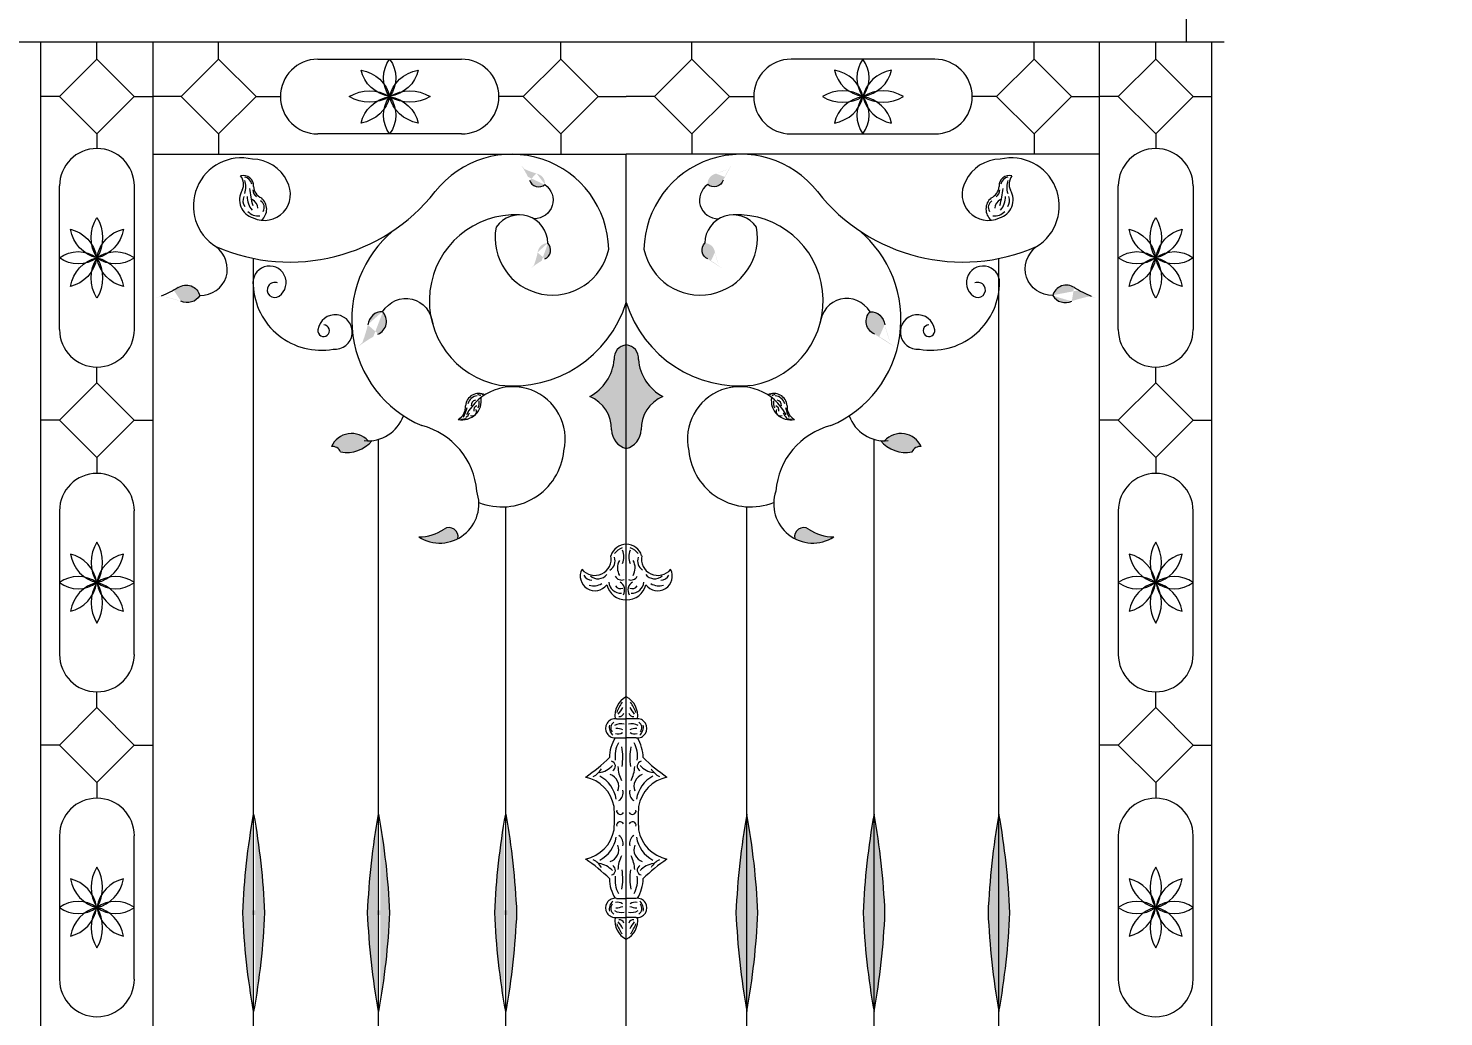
# Model space of a CAD drawing. Header units: inches. Extents: x 16.4 to 39.1, y 11.1 to 26.9.
# Drawn here: x 24.128 to 24.82, y 20.157 to 20.64 of the extents above; entities that cross this region are included whole.
import ezdxf

# ---------------------------------------------------------------- set-up
doc = ezdxf.new("R2010")
doc.units = ezdxf.units.IN
doc.header["$MEASUREMENT"] = 0
doc.styles.get("Standard").update_dxf_attribs({"font": 'arial.ttf'})
doc.dimstyles.get("Standard").update_dxf_attribs({"dimtxt": 0.1, "dimasz": 0.18, "dimexe": 0.18, "dimexo": 0.0625, "dimgap": 0.09, "dimtad": 0, "dimtoh": 1, "dimdec": 4, "dimzin": 0, "dimdsep": 46, "dimtxsty": 'Standard', "dimblk": 'OBLIQUE', "dimcen": 0.09, "dimadec": 0, "dimazin": 0, "dimtfac": 1, "dimtdec": 4, "dimtofl": 0, "dimtmove": 0, "dimatfit": 3, "dimldrblk": 'OBLIQUE', "dimfxl": 1, "dimtolj": 1, "dimtzin": 0, "dimarcsym": 0})

# ---------------------------------------------------------------- blocks, each defined once
blk = doc.blocks.new('_Oblique')
at = {"color": 0, "linetype": 'ByBlock', "lineweight": -2}
blk.add_line((-0.5, -0.5), (0.5, 0.5), dxfattribs=at)
blk = doc.blocks.new('*D5')
at = {"color": 0, "lineweight": -2, "transparency": 16777216}
for p, q in [((24.76922, 21.59037), (25.18957, 21.59037)), ((25.00957, 21.59037), (25.00957, 20.88539)), ((25.00957, 19.59468), (25.00957, 20.29966)), ((24.76922, 19.59468), (25.18957, 19.59468))]:
    blk.add_line(p, q, dxfattribs=at)
at = {"layer": 'Defpoints', "color": 0, "lineweight": 9, "transparency": 16777216}
for p in [(24.70672, 21.59037), (25.00957, 21.59037), (24.70672, 19.59468)]:
    blk.add_point(p, dxfattribs=at)
at = {"color": 0, "lineweight": -2, "transparency": 16777216, "xscale": 0.18, "yscale": 0.18, "zscale": 0.18}
for p, rotation in [((25.00957, 21.59037), 90), ((25.00957, 19.59468), 270)]:
    blk.add_blockref('_Oblique', p, dxfattribs=dict(at, rotation=rotation))
at = {"color": 0, "lineweight": 9, "transparency": 16777216, "insert": (25.00957, 20.59252), "char_height": 0.1, "attachment_point": 5, "rotation": 90}
blk.add_mtext('\\A1;1.9957', dxfattribs=at)

msp = doc.modelspace()

# ---------------------------------------------------------------- hatches: boundary and pattern name
at = {"lineweight": 9}
h = msp.add_hatch(color=256, dxfattribs=at)
edge = h.paths.add_edge_path()
edge.add_ellipse((24.38922, 20.60983), major_axis=(0.04456, -0.01188), ratio=0.92634, start_angle=259.01285, end_angle=267.5557)
edge.add_ellipse((24.37543, 20.56443), major_axis=(0.00496, -0.00132), ratio=0.92634, start_angle=7.8663, end_angle=93.7366, ccw=False)
edge.add_ellipse((24.3773, 20.5669), major_axis=(0.00443, -0.00118), ratio=0.92634, start_angle=210.39183, end_angle=328.42661, ccw=False)
edge.add_ellipse((24.32637, 20.54929), major_axis=(0.04899, -0.01306), ratio=0.92634, start_angle=36.56919, end_angle=44.20148)
h = msp.add_hatch(color=256, dxfattribs=at)
edge = h.paths.add_edge_path()
edge.add_ellipse((24.45141, 20.60983), major_axis=(-0.04456, -0.01188), ratio=0.92634, start_angle=92.4443, end_angle=100.98715, ccw=False)
edge.add_ellipse((24.4652, 20.56443), major_axis=(-0.00496, -0.00132), ratio=0.92634, start_angle=266.2634, end_angle=352.1337)
edge.add_ellipse((24.46332, 20.5669), major_axis=(-0.00443, -0.00118), ratio=0.92634, start_angle=31.57339, end_angle=149.60817)
edge.add_ellipse((24.51425, 20.54929), major_axis=(-0.04899, -0.01306), ratio=0.92634, start_angle=315.79852, end_angle=323.43081, ccw=False)
h = msp.add_hatch(color=256, dxfattribs=at)
edge = h.paths.add_edge_path()
edge.add_ellipse((24.33522, 20.53971), major_axis=(0.00798, 0.04542), ratio=0.92634, start_angle=259.01285, end_angle=267.5557)
edge.add_ellipse((24.38164, 20.5299), major_axis=(0.00089, 0.00505), ratio=0.92634, start_angle=7.8663, end_angle=93.7366, ccw=False)
edge.add_ellipse((24.37901, 20.53155), major_axis=(0.00079, 0.00452), ratio=0.92634, start_angle=210.39183, end_angle=328.42661, ccw=False)
edge.add_ellipse((24.40096, 20.48233), major_axis=(0.00877, 0.04994), ratio=0.92634, start_angle=36.56919, end_angle=44.20148)
h = msp.add_hatch(color=256, dxfattribs=at)
edge = h.paths.add_edge_path()
edge.add_ellipse((24.50541, 20.53971), major_axis=(-0.00798, 0.04542), ratio=0.92634, start_angle=92.4443, end_angle=100.98715, ccw=False)
edge.add_ellipse((24.45898, 20.5299), major_axis=(-0.00089, 0.00505), ratio=0.92634, start_angle=266.2634, end_angle=352.1337)
edge.add_ellipse((24.46161, 20.53155), major_axis=(-0.00079, 0.00452), ratio=0.92634, start_angle=31.57339, end_angle=149.60817)
edge.add_ellipse((24.43966, 20.48233), major_axis=(-0.00877, 0.04994), ratio=0.92634, start_angle=315.79852, end_angle=323.43081, ccw=False)
h = msp.add_hatch(color=256, dxfattribs=at)
edge = h.paths.add_edge_path()
edge.add_ellipse((24.18324, 20.44869), major_axis=(0.06156, -0.02347), ratio=0.92634, start_angle=92.4443, end_angle=100.98715, ccw=False)
edge.add_ellipse((24.20521, 20.51282), major_axis=(0.00685, -0.00261), ratio=0.92634, start_angle=266.2634, end_angle=352.1337)
edge.add_ellipse((24.20531, 20.50838), major_axis=(0.00612, -0.00234), ratio=0.92634, start_angle=31.57339, end_angle=149.60817)
edge.add_ellipse((24.16101, 20.57134), major_axis=(0.06768, -0.02581), ratio=0.92634, start_angle=315.79852, end_angle=323.43081, ccw=False)
h = msp.add_hatch(color=256, dxfattribs=at)
edge = h.paths.add_edge_path()
edge.add_ellipse((24.65738, 20.44869), major_axis=(-0.06156, -0.02347), ratio=0.92634, start_angle=259.01285, end_angle=267.5557)
edge.add_ellipse((24.63542, 20.51282), major_axis=(-0.00685, -0.00261), ratio=0.92634, start_angle=7.8663, end_angle=93.7366, ccw=False)
edge.add_ellipse((24.63531, 20.50838), major_axis=(-0.00612, -0.00234), ratio=0.92634, start_angle=210.39183, end_angle=328.42661, ccw=False)
edge.add_ellipse((24.67961, 20.57134), major_axis=(-0.06768, -0.02581), ratio=0.92634, start_angle=36.56919, end_angle=44.20148)
h = msp.add_hatch(color=256, dxfattribs=at)
edge = h.paths.add_edge_path()
edge.add_ellipse((24.23455, 20.50951), major_axis=(0.01267, 0.06465), ratio=0.92634, start_angle=259.01285, end_angle=267.5557)
edge.add_ellipse((24.30059, 20.4942), major_axis=(0.00141, 0.00719), ratio=0.92634, start_angle=7.8663, end_angle=93.7366, ccw=False)
edge.add_ellipse((24.29688, 20.49664), major_axis=(0.00126, 0.00643), ratio=0.92634, start_angle=210.39183, end_angle=328.42661, ccw=False)
edge.add_ellipse((24.32685, 20.42572), major_axis=(0.01392, 0.07108), ratio=0.92634, start_angle=36.56919, end_angle=44.20148)
h = msp.add_hatch(color=256, dxfattribs=at)
edge = h.paths.add_edge_path()
edge.add_ellipse((24.60607, 20.50951), major_axis=(-0.01267, 0.06465), ratio=0.92634, start_angle=92.4443, end_angle=100.98715, ccw=False)
edge.add_ellipse((24.54004, 20.4942), major_axis=(-0.00141, 0.00719), ratio=0.92634, start_angle=266.2634, end_angle=352.1337)
edge.add_ellipse((24.54375, 20.49664), major_axis=(-0.00126, 0.00643), ratio=0.92634, start_angle=31.57339, end_angle=149.60817)
edge.add_ellipse((24.51377, 20.42572), major_axis=(-0.01392, 0.07108), ratio=0.92634, start_angle=315.79852, end_angle=323.43081, ccw=False)
for points in [[(24.40239, 20.45995, 0.250376), (24.41443, 20.4781, -0.43218), (24.42031, 20.4852), (24.42031, 20.4345, -0.327271), (24.41306, 20.44361, 0.316248)], [(24.43823, 20.45995, -0.250376), (24.4262, 20.4781, 0.43218), (24.42031, 20.4852), (24.42031, 20.4345, 0.327271), (24.42756, 20.44361, -0.316248)], [(24.29598, 20.43843, -0.026856), (24.29402, 20.43832, 0.533353), (24.27606, 20.43555, -0.323701), (24.28056, 20.43296, 0.280105)], [(24.56006, 20.43296, -0.323701), (24.56457, 20.43555, 0.533353), (24.5466, 20.43832, -0.026856), (24.54464, 20.43843, 0.280105)], [(24.33789, 20.39045, 0.676962), (24.3312, 20.39515, -0.149628), (24.31875, 20.39127, 0.267714)], [(24.52187, 20.39127, -0.149628), (24.50943, 20.39515, 0.676962), (24.50273, 20.39045, 0.267714)]]:
    msp.add_hatch(color=256, dxfattribs=at).paths.add_polyline_path(points)
h = msp.add_hatch(color=256, dxfattribs=at)
edge = h.paths.add_edge_path()
edge.add_ellipse((23.93295, 20.19178), major_axis=(0, 0.33546), ratio=0.92634, start_angle=272.6676, end_angle=280.9794, ccw=False)
edge.add_ellipse((23.93295, 20.22301), major_axis=(0, 0.33546), ratio=0.92634, start_angle=259.0206, end_angle=267.3324, ccw=False)
edge.add_ellipse((24.54308, 20.22301), major_axis=(0, 0.33546), ratio=0.92634, start_angle=92.6676, end_angle=100.9794, ccw=False)
edge.add_ellipse((24.54308, 20.19178), major_axis=(0, 0.33546), ratio=0.92634, start_angle=439.0206, end_angle=447.3324, ccw=False)
h = msp.add_hatch(color=256, dxfattribs=at)
edge = h.paths.add_edge_path()
edge.add_ellipse((23.99406, 20.19178), major_axis=(0, 0.33546), ratio=0.92634, start_angle=272.6676, end_angle=280.9794, ccw=False)
edge.add_ellipse((23.99406, 20.22301), major_axis=(0, 0.33546), ratio=0.92634, start_angle=259.0206, end_angle=267.3324, ccw=False)
edge.add_ellipse((24.60419, 20.22301), major_axis=(0, 0.33546), ratio=0.92634, start_angle=92.6676, end_angle=100.9794, ccw=False)
edge.add_ellipse((24.60419, 20.19178), major_axis=(0, 0.33546), ratio=0.92634, start_angle=439.0206, end_angle=447.3324, ccw=False)
h = msp.add_hatch(color=256, dxfattribs=at)
edge = h.paths.add_edge_path()
edge.add_ellipse((24.05625, 20.19178), major_axis=(0, 0.33546), ratio=0.92634, start_angle=272.6676, end_angle=280.9794, ccw=False)
edge.add_ellipse((24.05625, 20.22301), major_axis=(0, 0.33546), ratio=0.92634, start_angle=259.0206, end_angle=267.3324, ccw=False)
edge.add_ellipse((24.66638, 20.22301), major_axis=(0, 0.33546), ratio=0.92634, start_angle=92.6676, end_angle=100.9794, ccw=False)
edge.add_ellipse((24.66638, 20.19178), major_axis=(0, 0.33546), ratio=0.92634, start_angle=439.0206, end_angle=447.3324, ccw=False)
h = msp.add_hatch(color=256, dxfattribs=at)
edge = h.paths.add_edge_path()
edge.add_ellipse((24.78437, 20.19178), major_axis=(0, 0.33546), ratio=0.92634, start_angle=79.0206, end_angle=87.3324)
edge.add_ellipse((24.78437, 20.22301), major_axis=(0, 0.33546), ratio=0.92634, start_angle=92.6676, end_angle=100.9794)
edge.add_ellipse((24.17424, 20.22301), major_axis=(0, 0.33546), ratio=0.92634, start_angle=259.0206, end_angle=267.3324)
edge.add_ellipse((24.17424, 20.19178), major_axis=(0, 0.33546), ratio=0.92634, start_angle=-87.3324, end_angle=-79.0206)
h = msp.add_hatch(color=256, dxfattribs=at)
edge = h.paths.add_edge_path()
edge.add_ellipse((24.84656, 20.19178), major_axis=(0, 0.33546), ratio=0.92634, start_angle=79.0206, end_angle=87.3324)
edge.add_ellipse((24.84656, 20.22301), major_axis=(0, 0.33546), ratio=0.92634, start_angle=92.6676, end_angle=100.9794)
edge.add_ellipse((24.23644, 20.22301), major_axis=(0, 0.33546), ratio=0.92634, start_angle=259.0206, end_angle=267.3324)
edge.add_ellipse((24.23644, 20.19178), major_axis=(0, 0.33546), ratio=0.92634, start_angle=-87.3324, end_angle=-79.0206)
h = msp.add_hatch(color=256, dxfattribs=at)
edge = h.paths.add_edge_path()
edge.add_ellipse((24.90767, 20.19178), major_axis=(0, 0.33546), ratio=0.92634, start_angle=79.0206, end_angle=87.3324)
edge.add_ellipse((24.90767, 20.22301), major_axis=(0, 0.33546), ratio=0.92634, start_angle=92.6676, end_angle=100.9794)
edge.add_ellipse((24.29754, 20.22301), major_axis=(0, 0.33546), ratio=0.92634, start_angle=259.0206, end_angle=267.3324)
edge.add_ellipse((24.29754, 20.19178), major_axis=(0, 0.33546), ratio=0.92634, start_angle=-87.3324, end_angle=-79.0206)

# ---------------------------------------------------------------- linework, layer by layer
for p, q in [((24.69423, 20.64696), (24.69423, 20.63338)), ((24.71281, 20.63338), (24.12167, 20.63338)), ((24.1339, 19.59468), (24.1339, 20.63338)), ((24.16135, 20.62507), (24.16135, 20.63338)), ((24.18879, 19.59468), (24.18879, 20.63338)), ((24.22087, 20.62507), (24.22087, 20.63338)), ((24.38822, 20.62507), (24.38822, 20.63338)), ((24.4524, 20.62507), (24.4524, 20.63338)), ((24.61975, 20.62507), (24.61975, 20.63338)), ((24.65184, 19.59468), (24.65184, 20.63338)), ((24.67928, 20.62507), (24.67928, 20.63338)), ((24.70672, 19.59468), (24.70672, 20.63338)), ((24.14304, 20.60676), (24.16135, 20.62507)), ((24.16135, 20.62507), (24.17965, 20.60676)), ((24.20256, 20.60676), (24.22087, 20.62507)), ((24.22087, 20.62507), (24.23918, 20.60676)), ((24.26941, 20.62507), (24.30455, 20.62507)), ((24.30455, 20.62507), (24.33969, 20.62507)), ((24.38822, 20.62507), (24.36992, 20.60676)), ((24.40653, 20.60676), (24.38822, 20.62507)), ((24.43409, 20.60676), (24.4524, 20.62507)), ((24.4524, 20.62507), (24.47071, 20.60676)), ((24.53607, 20.62507), (24.50094, 20.62507)), ((24.57121, 20.62507), (24.53607, 20.62507)), ((24.61975, 20.62507), (24.60144, 20.60676)), ((24.63806, 20.60676), (24.61975, 20.62507)), ((24.66097, 20.60676), (24.67928, 20.62507)), ((24.67928, 20.62507), (24.69759, 20.60676)), ((24.14304, 20.60676), (24.1339, 20.60676)), ((24.16135, 20.58845), (24.14304, 20.60676)), ((24.17965, 20.60676), (24.16135, 20.58845)), ((24.17965, 20.60676), (24.18879, 20.60676)), ((24.20256, 20.60676), (24.18879, 20.60676)), ((24.22087, 20.58845), (24.20256, 20.60676)), ((24.23918, 20.60676), (24.22087, 20.58845)), ((24.23918, 20.60676), (24.2511, 20.60676)), ((24.36992, 20.60676), (24.358, 20.60676)), ((24.36992, 20.60676), (24.38822, 20.58845)), ((24.38822, 20.58845), (24.40653, 20.60676)), ((24.40653, 20.60676), (24.42031, 20.60676)), ((24.43409, 20.60676), (24.42031, 20.60676)), ((24.4524, 20.58845), (24.43409, 20.60676)), ((24.47071, 20.60676), (24.4524, 20.58845)), ((24.47071, 20.60676), (24.48263, 20.60676)), ((24.60144, 20.60676), (24.58952, 20.60676)), ((24.60144, 20.60676), (24.61975, 20.58845)), ((24.61975, 20.58845), (24.63806, 20.60676)), ((24.63806, 20.60676), (24.65184, 20.60676)), ((24.66097, 20.60676), (24.65184, 20.60676)), ((24.67928, 20.58845), (24.66097, 20.60676)), ((24.69759, 20.60676), (24.67928, 20.58845)), ((24.69759, 20.60676), (24.70672, 20.60676)), ((24.16135, 20.58904), (24.16135, 20.58132)), ((24.22087, 20.58845), (24.22087, 20.5785)), ((24.30455, 20.58845), (24.26941, 20.58845)), ((24.33969, 20.58845), (24.30455, 20.58845)), ((24.38822, 20.58845), (24.38822, 20.5785)), ((24.4524, 20.58845), (24.4524, 20.5785)), ((24.50094, 20.58845), (24.53607, 20.58845)), ((24.53607, 20.58845), (24.57121, 20.58845)), ((24.61975, 20.58845), (24.61975, 20.5785)), ((24.67928, 20.58904), (24.67928, 20.58132)), ((24.18879, 20.5785), (24.42031, 20.5785)), ((24.65184, 20.5785), (24.42031, 20.5785)), ((24.42031, 19.83568), (24.42031, 20.5785)), ((24.14304, 20.52787), (24.14304, 20.56301)), ((24.17965, 20.56301), (24.17965, 20.52787)), ((24.66097, 20.52787), (24.66097, 20.56301)), ((24.69759, 20.56301), (24.69759, 20.52787)), ((24.14304, 20.49273), (24.14304, 20.52787)), ((24.17965, 20.52787), (24.17965, 20.49273)), ((24.23802, 19.96833), (24.23802, 20.52754)), ((24.60261, 19.96833), (24.60261, 20.52754)), ((24.66097, 20.49273), (24.66097, 20.52787)), ((24.69759, 20.52787), (24.69759, 20.49273)), ((24.16135, 20.4667), (24.16135, 20.47442)), ((24.67928, 20.4667), (24.67928, 20.47442)), ((24.16135, 20.4667), (24.14304, 20.44839)), ((24.17965, 20.44839), (24.16135, 20.4667)), ((24.67928, 20.4667), (24.66097, 20.44839)), ((24.69759, 20.44839), (24.67928, 20.4667)), ((24.14304, 20.44839), (24.1339, 20.44839)), ((24.14304, 20.44839), (24.16135, 20.43008)), ((24.16135, 20.43008), (24.17965, 20.44839)), ((24.17965, 20.44839), (24.18879, 20.44839)), ((24.66097, 20.44839), (24.65184, 20.44839)), ((24.66097, 20.44839), (24.67928, 20.43008)), ((24.67928, 20.43008), (24.69759, 20.44839)), ((24.69759, 20.44839), (24.70672, 20.44839)), ((24.29912, 19.99855), (24.29912, 20.43905)), ((24.5415, 19.99855), (24.5415, 20.43905)), ((24.16135, 20.43008), (24.16135, 20.42236)), ((24.67928, 20.43008), (24.67928, 20.42236)), ((24.14304, 20.40405), (24.14304, 20.36891)), ((24.17965, 20.36891), (24.17965, 20.40405)), ((24.36132, 20.0625), (24.36132, 20.40602)), ((24.47931, 20.0625), (24.47931, 20.40602)), ((24.66097, 20.40405), (24.66097, 20.36891)), ((24.69759, 20.36891), (24.69759, 20.40405)), ((24.14304, 20.36891), (24.14304, 20.33378)), ((24.17965, 20.33378), (24.17965, 20.36891)), ((24.66097, 20.36891), (24.66097, 20.33378)), ((24.69759, 20.33378), (24.69759, 20.36891)), ((24.16135, 20.30774), (24.16135, 20.31547)), ((24.67928, 20.30774), (24.67928, 20.31547)), ((24.14304, 20.28943), (24.16135, 20.30774)), ((24.16135, 20.30774), (24.17965, 20.28943)), ((24.66097, 20.28943), (24.67928, 20.30774)), ((24.67928, 20.30774), (24.69759, 20.28943)), ((24.41555, 20.30226), (24.42031, 20.30226)), ((24.42507, 20.30226), (24.42031, 20.30226)), ((24.14304, 20.28943), (24.1339, 20.28943)), ((24.16135, 20.27113), (24.14304, 20.28943)), ((24.17965, 20.28943), (24.16135, 20.27113)), ((24.17965, 20.28943), (24.18879, 20.28943)), ((24.41555, 20.29296), (24.42031, 20.29296)), ((24.42507, 20.29296), (24.42031, 20.29296)), ((24.66097, 20.28943), (24.65184, 20.28943)), ((24.67928, 20.27113), (24.66097, 20.28943)), ((24.69759, 20.28943), (24.67928, 20.27113)), ((24.69759, 20.28943), (24.70672, 20.28943)), ((24.16135, 20.27113), (24.16135, 20.2634)), ((24.67928, 20.27113), (24.67928, 20.2634)), ((24.14304, 20.24509), (24.14304, 20.20996)), ((24.17965, 20.20996), (24.17965, 20.24509)), ((24.66097, 20.24509), (24.66097, 20.20996)), ((24.69759, 20.20996), (24.69759, 20.24509)), ((24.41555, 20.21441), (24.42031, 20.21441)), ((24.42507, 20.21441), (24.42031, 20.21441)), ((24.14304, 20.20996), (24.14304, 20.17482)), ((24.17965, 20.17482), (24.17965, 20.20996)), ((24.41555, 20.2051), (24.42031, 20.2051)), ((24.42507, 20.2051), (24.42031, 20.2051)), ((24.66097, 20.20996), (24.66097, 20.17482)), ((24.69759, 20.17482), (24.69759, 20.20996))]:
    msp.add_line(p, q, dxfattribs=at)
for centre, radius, start, end in [((24.26941, 20.60676), 0.01831, 90, 270), ((24.33969, 20.60676), 0.01831, 270, 90), ((24.50094, 20.60676), 0.01831, 90, 270), ((24.57121, 20.60676), 0.01831, 270, 90), ((24.16135, 20.56301), 0.01831, 0, 180), ((24.36423, 20.53102), 0.04748, 1.32494, 141.99507), ((24.4764, 20.53102), 0.04748, 38.00493, 178.67506), ((24.67928, 20.56301), 0.01831, 0, 180), ((24.23198, 20.55328), 0.02346, 76.69666, 238.10903), ((24.23738, 20.55743), 0.01868, 24.63273, 90), ((24.60324, 20.55743), 0.01868, 90, 155.36727), ((24.60864, 20.55328), 0.02346, 301.89097, 103.30334), ((24.2329, 20.56299), 0.0051, 358.06407, 104.07173), ((24.2267, 20.56387), 0.00641, 332.45407, 39.26388), ((24.23261, 20.56285), 0.00465, 13.80615, 77.10288), ((24.22507, 20.56249), 0.00917, 340.15888, 20.78778), ((24.24329, 20.55892), 0.01274, 244.47413, 29.62954), ((24.59733, 20.55892), 0.01274, 150.37046, 295.52587), ((24.60772, 20.56299), 0.0051, 75.92827, 181.93593), ((24.60801, 20.56285), 0.00465, 102.89712, 166.19385), ((24.61555, 20.56249), 0.00917, 159.21222, 199.84112), ((24.61393, 20.56387), 0.00641, 140.73612, 207.54593), ((24.25583, 20.61608), 0.09031, 246.34136, 321.8178), ((24.24026, 20.55624), 0.00915, 149.36692, 254.43665), ((24.23747, 20.55586), 0.00471, 155.63617, 218.00846), ((24.24464, 20.55761), 0.00978, 178.2617, 220.78379), ((24.28829, 20.56731), 0.0526, 185.95332, 195.29826), ((24.23516, 20.55196), 0.00492, 1.7406, 63.68901), ((24.24209, 20.56126), 0.00444, 181.13979, 233.39829), ((24.24444, 20.56306), 0.00645, 182.21905, 246.08664), ((24.23728, 20.5517), 0.00711, 310.16489, 50.26945), ((24.5848, 20.61608), 0.09031, 218.1822, 293.65864), ((24.60334, 20.5517), 0.00711, 129.73055, 229.83511), ((24.59618, 20.56306), 0.00645, 293.91336, 357.78095), ((24.60547, 20.55196), 0.00492, 116.31099, 178.2594), ((24.59853, 20.56126), 0.00444, 306.60171, 358.86021), ((24.60037, 20.55624), 0.00915, 285.56335, 30.63308), ((24.55233, 20.56731), 0.0526, 344.70174, 354.04668), ((24.59598, 20.55761), 0.00978, 319.21621, 1.7383), ((24.60315, 20.55586), 0.00471, 321.99154, 24.36383), ((24.2401, 20.55493), 0.00656, 221.44613, 277.69337), ((24.23934, 20.55253), 0.00389, 330.03223, 57.23947), ((24.60128, 20.55253), 0.00389, 122.76053, 209.96777), ((24.60053, 20.55493), 0.00656, 262.30663, 318.55387), ((24.36604, 20.50685), 0.04206, 87.29007, 259.37348), ((24.38419, 20.53768), 0.02805, 169.32068, 348.57098), ((24.36803, 20.53501), 0.01385, 0.03735, 145.38269), ((24.45643, 20.53768), 0.02805, 191.42902, 10.67932), ((24.47259, 20.53501), 0.01385, 34.61731, 179.96265), ((24.47458, 20.50685), 0.04206, 280.62652, 92.70993), ((24.34253, 20.49771), 0.05656, 129.44331, 246.79376), ((24.4981, 20.49771), 0.05656, 293.20624, 50.55669), ((24.2458, 20.51569), 0.00811, 305.35062, 190.36788), ((24.59483, 20.51569), 0.00811, 349.63212, 234.64938), ((24.24836, 20.51213), 0.00371, 67.84901, 304.87583), ((24.59226, 20.51213), 0.00371, 235.12417, 112.15099), ((24.27102, 20.51585), 0.03322, 182.27821, 280.21017), ((24.5696, 20.51585), 0.03322, 259.78983, 357.72179), ((24.36469, 20.52341), 0.05826, 263.68172, 342.67626), ((24.47593, 20.52341), 0.05826, 197.32374, 276.31828), ((24.27226, 20.49216), 0.00284, 170.47216, 88.27556), ((24.27784, 20.49155), 0.00845, 263.67318, 172.64829), ((24.56278, 20.49155), 0.00845, 7.35171, 276.32682), ((24.56837, 20.49216), 0.00284, 91.72444, 9.52784), ((24.16135, 20.49273), 0.01831, 180, 0), ((24.67928, 20.49273), 0.01831, 180, 0), ((24.42071, 20.47888), 0.00633, 93.57018, 187.06238), ((24.41992, 20.47888), 0.00633, 352.93762, 86.42982), ((24.39142, 20.48029), 0.02311, 298.34546, 354.5715), ((24.4492, 20.48029), 0.02311, 185.4285, 241.65454), ((24.34003, 20.45794), 0.00936, 258.02111, 9.62904), ((24.34818, 20.455), 0.00652, 63.02951, 175.59084), ((24.36483, 20.43919), 0.0256, 347.0588, 152.44411), ((24.34792, 20.45515), 0.00523, 95.53917, 166.67726), ((24.34657, 20.4565), 0.00454, 55.6725, 75.67085), ((24.34905, 20.45995), 0.00134, 37.26402, 110.52965), ((24.39611, 20.44419), 0.01697, 358.05353, 68.25135), ((24.44452, 20.44419), 0.01697, 111.74865, 181.94647), ((24.47579, 20.43919), 0.0256, 27.55589, 192.9412), ((24.49245, 20.455), 0.00652, 4.40916, 116.97049), ((24.49157, 20.45995), 0.00134, 69.47035, 142.73598), ((24.50059, 20.45794), 0.00936, 170.37096, 281.97889), ((24.49406, 20.4565), 0.00454, 104.32915, 124.3275), ((24.4927, 20.45515), 0.00523, 13.32274, 84.46083), ((24.3347, 20.45491), 0.007, 298.95284, 4.87363), ((24.32518, 20.45849), 0.01769, 330.93893, 347.56707), ((24.345, 20.45258), 0.00205, 244.98527, 30.63478), ((24.34716, 20.45553), 0.00279, 103.84631, 180.5682), ((24.34788, 20.45323), 0.00225, 108.2979, 190.87274), ((24.34226, 20.45692), 0.00608, 335.61181, 8.27863), ((24.49836, 20.45692), 0.00608, 171.72137, 204.38819), ((24.49274, 20.45323), 0.00225, 349.12726, 71.7021), ((24.49562, 20.45258), 0.00205, 149.36522, 295.01473), ((24.49346, 20.45553), 0.00279, 359.4318, 76.15369), ((24.51544, 20.45849), 0.01769, 192.43293, 209.06107), ((24.50593, 20.45491), 0.007, 175.12637, 241.04716), ((24.29402, 20.4566), 0.01828, 264.11802, 340.72749), ((24.31136, 20.41095), 0.0359, 4.41175, 75.67443), ((24.34034, 20.45285), 0.00388, 256.6512, 297.77059), ((24.33937, 20.4536), 0.00457, 301.26482, 339.75656), ((24.52927, 20.41095), 0.0359, 104.32557, 175.58825), ((24.50125, 20.4536), 0.00457, 200.24344, 238.73518), ((24.50028, 20.45285), 0.00388, 242.22941, 283.3488), ((24.5466, 20.4566), 0.01828, 199.27251, 275.88198), ((24.28597, 20.43091), 0.01095, 42.63603, 154.92948), ((24.42291, 20.444), 0.00985, 182.2371, 254.7241), ((24.41772, 20.444), 0.00985, 285.2759, 357.7629), ((24.55465, 20.43091), 0.01095, 25.07052, 137.36397), ((24.27652, 20.43114), 0.00443, 24.26073, 96.00804), ((24.28377, 20.44838), 0.01575, 258.2323, 320.82367), ((24.35949, 20.4364), 0.03043, 248.19532, 354.44129), ((24.48113, 20.4364), 0.03043, 185.55871, 291.80468), ((24.55685, 20.44838), 0.01575, 219.17633, 281.7677), ((24.5641, 20.43114), 0.00443, 83.99196, 155.73927), ((24.16135, 20.40405), 0.01831, 0, 180), ((24.67928, 20.40405), 0.01831, 0, 180), ((24.32903, 20.40745), 0.01917, 237.57191, 19.04413), ((24.51159, 20.40745), 0.01917, 160.95587, 302.42809), ((24.31863, 20.41354), 0.02228, 270.29882, 304.33843), ((24.3336, 20.39146), 0.0044, 346.7071, 123.09312), ((24.50702, 20.39146), 0.0044, 56.90688, 193.2929), ((24.52199, 20.41354), 0.02228, 235.66157, 269.70118), ((24.42045, 20.37965), 0.00803, 90.98189, 162.30456), ((24.42046, 20.37915), 0.00712, 107.27249, 146.07453), ((24.41049, 20.38161), 0.0086, 337.23671, 21.44666), ((24.42017, 20.37965), 0.00803, 17.69544, 89.01811), ((24.43013, 20.38161), 0.0086, 158.55334, 202.76329), ((24.42016, 20.37915), 0.00712, 33.92547, 72.72751), ((24.40487, 20.38054), 0.00808, 219.29172, 11.08144), ((24.40939, 20.37966), 0.00543, 302.6739, 17.99652), ((24.42369, 20.37612), 0.00769, 151.63388, 209.51161), ((24.41693, 20.37612), 0.00769, 330.48839, 28.36612), ((24.43124, 20.37966), 0.00543, 162.00348, 237.3261), ((24.43576, 20.38054), 0.00808, 168.91856, 320.70828), ((24.40491, 20.37207), 0.00713, 152.01247, 324.36571), ((24.40332, 20.37427), 0.00417, 204.24768, 271.96625), ((24.40642, 20.3764), 0.00561, 228.6759, 321.80136), ((24.41805, 20.37373), 0.00356, 208.38049, 290.74396), ((24.41501, 20.3653), 0.0045, 328.85783, 60.51254), ((24.42561, 20.3653), 0.0045, 119.48746, 211.14217), ((24.42257, 20.37373), 0.00356, 249.25604, 331.61951), ((24.4342, 20.3764), 0.00561, 218.19864, 311.3241), ((24.43571, 20.37207), 0.00713, 215.63429, 27.98753), ((24.43731, 20.37427), 0.00417, 268.03375, 335.75232), ((24.40445, 20.37443), 0.00709, 250.84845, 302.88326), ((24.42001, 20.37013), 0.00956, 193.39498, 271.82224), ((24.4176, 20.36968), 0.00591, 185.23844, 273.59245), ((24.41751, 20.36904), 0.00307, 215.04806, 290.26441), ((24.42062, 20.37013), 0.00956, 268.17776, 346.60502), ((24.42312, 20.36904), 0.00307, 249.73559, 324.95194), ((24.42302, 20.36968), 0.00591, 266.40755, 354.76156), ((24.43618, 20.37443), 0.00709, 237.11674, 289.15155), ((24.16135, 20.33378), 0.01831, 180, 0), ((24.67928, 20.33378), 0.01831, 180, 0), ((24.42493, 20.30393), 0.01017, 116.99707, 189.18202), ((24.43983, 20.29573), 0.02607, 145.89796, 158.27866), ((24.39371, 20.32227), 0.02881, 321.92695, 329.8866), ((24.4157, 20.30393), 0.01017, 350.81798, 63.00293), ((24.44691, 20.32227), 0.02881, 210.1134, 218.07305), ((24.4008, 20.29573), 0.02607, 21.72134, 34.10204), ((24.41489, 20.29761), 0.0047, 81.91518, 278.08482), ((24.41614, 20.29783), 0.00342, 125.70232, 215.74177), ((24.41698, 20.30547), 0.00208, 259.21662, 349.18542), ((24.42365, 20.30547), 0.00208, 190.81458, 280.78338), ((24.42573, 20.29761), 0.0047, 261.91518, 98.08482), ((24.42448, 20.29783), 0.00342, 324.25823, 54.29768), ((24.41694, 20.29809), 0.00497, 166.64057, 230.24911), ((24.41771, 20.29383), 0.00602, 74.51126, 121.73764), ((24.4162, 20.29842), 0.00357, 250.75618, 308.6886), ((24.41438, 20.28449), 0.01312, 71.07935, 86.31359), ((24.42292, 20.29383), 0.00602, 58.26236, 105.48874), ((24.42625, 20.28449), 0.01312, 93.68641, 108.92065), ((24.42442, 20.29842), 0.00357, 231.3114, 289.24382), ((24.42369, 20.29809), 0.00497, 309.75089, 13.35943), ((24.43001, 20.28329), 0.01792, 147.53682, 180), ((24.42834, 20.28401), 0.01355, 151.02965, 188.11693), ((24.39091, 20.28347), 0.0277, 350.66249, 10.50706), ((24.44971, 20.28347), 0.0277, 169.49294, 189.33751), ((24.41228, 20.28401), 0.01355, 351.88307, 28.97035), ((24.41061, 20.28329), 0.01792, 0, 32.46318), ((24.35143, 20.3455), 0.08689, 304.32889, 314.27975), ((24.40552, 20.28681), 0.01096, 277.93287, 317.20302), ((24.41252, 20.27911), 0.00246, 297.72333, 76.83361), ((24.42811, 20.27911), 0.00246, 103.16639, 242.27667), ((24.4351, 20.28681), 0.01096, 222.79698, 262.06713), ((24.48919, 20.3455), 0.08689, 225.72025, 235.67111), ((24.39663, 20.25619), 0.01796, 10.316, 77.80117), ((24.40081, 20.28168), 0.00826, 293.56805, 332.04928), ((24.40023, 20.26069), 0.01527, 8.71683, 62.29758), ((24.41045, 20.26918), 0.00615, 339.1679, 70.58629), ((24.43305, 20.27958), 0.01687, 182.38562, 206.47339), ((24.40757, 20.27958), 0.01687, 333.52661, 357.61438), ((24.43018, 20.26918), 0.00615, 109.41371, 200.8321), ((24.44039, 20.26069), 0.01527, 117.70242, 171.28317), ((24.44399, 20.25619), 0.01796, 102.19883, 169.684), ((24.43982, 20.28168), 0.00826, 207.95072, 246.43195), ((24.41399, 20.26617), 0.00478, 304.34347, 13.55907), ((24.42664, 20.26617), 0.00478, 166.44093, 235.65653), ((24.16135, 20.24509), 0.01831, 0, 180), ((24.33604, 20.25368), 0.07847, 355.81343, 4.18657), ((24.50458, 20.25368), 0.07847, 175.81343, 184.18657), ((24.67928, 20.24509), 0.01831, 0, 180), ((24.41733, 20.25723), 0.00177, 166.2815, 334.86071), ((24.41733, 20.25014), 0.00177, 25.13929, 193.7185), ((24.4233, 20.25723), 0.00177, 205.13929, 13.7185), ((24.4233, 20.25014), 0.00177, 346.2815, 154.86071), ((24.39663, 20.25117), 0.01796, 282.19883, 349.684), ((24.41399, 20.24119), 0.00478, 346.44093, 55.65653), ((24.42664, 20.24119), 0.00478, 124.34347, 193.55907), ((24.44399, 20.25117), 0.01796, 190.316, 257.80117), ((24.40023, 20.24667), 0.01527, 297.70242, 351.28317), ((24.41045, 20.23818), 0.00615, 289.41371, 20.8321), ((24.43018, 20.23818), 0.00615, 159.1679, 250.58629), ((24.44039, 20.24667), 0.01527, 188.71683, 242.29758), ((24.35143, 20.16186), 0.08689, 45.72025, 55.67111), ((24.40081, 20.22568), 0.00826, 27.95072, 66.43195), ((24.40552, 20.22055), 0.01096, 42.79698, 82.06713), ((24.43305, 20.22778), 0.01687, 153.52661, 177.61438), ((24.40757, 20.22778), 0.01687, 2.38562, 26.47339), ((24.4351, 20.22055), 0.01096, 97.93287, 137.20302), ((24.48919, 20.16186), 0.08689, 124.32889, 134.27975), ((24.43982, 20.22568), 0.00826, 113.56805, 152.04928), ((24.43001, 20.22407), 0.01792, 180, 212.46318), ((24.41252, 20.22825), 0.00246, 283.16639, 62.27667), ((24.42834, 20.22335), 0.01355, 171.88307, 208.97035), ((24.39091, 20.22389), 0.0277, 349.49294, 9.33751), ((24.44971, 20.22389), 0.0277, 170.66249, 190.50706), ((24.41228, 20.22335), 0.01355, 331.02965, 8.11693), ((24.42811, 20.22825), 0.00246, 117.72333, 256.83361), ((24.41061, 20.22407), 0.01792, 327.53682, 0), ((24.41489, 20.20975), 0.0047, 81.91518, 278.08482), ((24.41694, 20.20927), 0.00497, 129.75089, 193.35943), ((24.41614, 20.20954), 0.00342, 144.25823, 234.29768), ((24.4162, 20.20894), 0.00357, 51.3114, 109.24382), ((24.41438, 20.22287), 0.01312, 273.68641, 288.92065), ((24.42625, 20.22287), 0.01312, 251.07935, 266.31359), ((24.42442, 20.20894), 0.00357, 70.75618, 128.6886), ((24.42573, 20.20975), 0.0047, 261.91518, 98.08482), ((24.42448, 20.20954), 0.00342, 305.70232, 35.74177), ((24.42369, 20.20927), 0.00497, 346.64057, 50.24911), ((24.41771, 20.21354), 0.00602, 238.26236, 285.48874), ((24.42493, 20.20344), 0.01017, 170.81798, 243.00293), ((24.41698, 20.20189), 0.00208, 10.81458, 100.78338), ((24.4157, 20.20344), 0.01017, 296.99707, 9.18202), ((24.42292, 20.21354), 0.00602, 254.51126, 301.73764), ((24.42365, 20.20189), 0.00208, 79.21662, 169.18542), ((24.43983, 20.21163), 0.02607, 201.72134, 214.10204), ((24.39371, 20.1851), 0.02881, 30.1134, 38.07305), ((24.44691, 20.1851), 0.02881, 141.92695, 149.8866), ((24.4008, 20.21163), 0.02607, 325.89796, 338.27866), ((24.16135, 20.17482), 0.01831, 180, 0), ((24.67928, 20.17482), 0.01831, 180, 0)]:
    msp.add_arc(centre, radius, start, end, dxfattribs=at)
at = {"lineweight": 9, "extrusion": (0, 0, -1)}
for centre, major_axis, start_param, end_param in [((24.30799, 20.62289), (0.01775, 0), 1.765718, 2.946671), ((24.28714, 20.60358), (0.01775, 0), -1.375874, -0.194922), ((24.31929, 20.61592), (0.01775, 0), 2.551117, 3.732069), ((24.2898, 20.61592), (0.01775, 0), -0.590476, 0.590476), ((24.32196, 20.60358), (0.01775, 0), 3.336515, 4.517467), ((24.30111, 20.62289), (-0.01775, 0), 3.336515, 4.517467), ((24.29467, 20.5931), (-0.01775, 0), 0.98032, 2.161272), ((24.29467, 20.62042), (0.01775, 0), 0.98032, 2.161272), ((24.30799, 20.59063), (-0.01775, 0), 0.194922, 1.375874), ((24.28714, 20.60995), (0.01775, 0), 0.194922, 1.375874), ((24.31929, 20.59761), (-0.01775, 0), -0.590476, 0.590476), ((24.31443, 20.5931), (0.01775, 0), 4.121913, 5.302865), ((24.32196, 20.60995), (-0.01775, 0), -1.375874, -0.194922), ((24.30111, 20.59063), (-0.01775, 0), 1.765718, 2.946671), ((24.31443, 20.62042), (-0.01775, 0), 4.121913, 5.302865), ((24.2898, 20.59761), (0.01775, 0), -0.590476, 0.590476), ((24.37435, 20.55639), (-0.00988, 0.00263), 1.978765, 4.388506), ((24.46332, 20.5669), (0.00443, 0.00118), 0.530437, 2.590533), ((24.175, 20.53775), (0, 0.01775), 4.121913, 5.302865), ((24.14769, 20.53775), (0, 0.01775), 0.98032, 2.161272), ((24.69294, 20.53775), (0, 0.01775), 4.121913, 5.302865), ((24.66562, 20.53775), (0, 0.01775), 0.98032, 2.161272), ((24.16453, 20.54528), (0, 0.01775), 3.336515, 4.517467), ((24.14521, 20.52443), (0, 0.01775), 0.194922, 1.375874), ((24.15816, 20.54528), (0, 0.01775), 1.765718, 2.946671), ((24.17748, 20.52443), (0, 0.01775), -1.375874, -0.194922), ((24.68246, 20.54528), (0, 0.01775), 3.336515, 4.517467), ((24.66315, 20.52443), (0, 0.01775), 0.194922, 1.375874), ((24.67609, 20.54528), (0, 0.01775), 1.765718, 2.946671), ((24.69541, 20.52443), (0, 0.01775), -1.375874, -0.194922), ((24.15219, 20.51313), (0, 0.01775), -0.590476, 0.590476), ((24.1705, 20.51313), (0, 0.01775), -0.590476, 0.590476), ((24.46161, 20.53155), (-0.00079, 0.00452), 3.67203, 5.732126), ((24.62995, 20.52303), (0.01365, 0.0052), 1.978765, 4.388506), ((24.67012, 20.51313), (0, 0.01775), -0.590476, 0.590476), ((24.68843, 20.51313), (0, 0.01775), -0.590476, 0.590476), ((24.15219, 20.54262), (0, 0.01775), 2.551117, 3.732069), ((24.14521, 20.53131), (0, 0.01775), 1.765718, 2.946671), ((24.16453, 20.51046), (0, 0.01775), -1.375874, -0.194922), ((24.175, 20.51799), (0, 0.01775), 4.121913, 5.302865), ((24.14769, 20.51799), (0, 0.01775), 0.98032, 2.161272), ((24.17748, 20.53131), (0, 0.01775), 3.336515, 4.517467), ((24.15816, 20.51046), (0, 0.01775), 0.194922, 1.375874), ((24.1705, 20.54262), (0, 0.01775), 2.551117, 3.732069), ((24.67012, 20.54262), (0, 0.01775), 2.551117, 3.732069), ((24.66315, 20.53131), (0, 0.01775), 1.765718, 2.946671), ((24.68246, 20.51046), (0, 0.01775), -1.375874, -0.194922), ((24.69294, 20.51799), (0, 0.01775), 4.121913, 5.302865), ((24.66562, 20.51799), (0, 0.01775), 0.98032, 2.161272), ((24.69541, 20.53131), (0, 0.01775), 3.336515, 4.517467), ((24.67609, 20.51046), (0, 0.01775), 0.194922, 1.375874), ((24.68843, 20.54262), (0, 0.01775), 2.551117, 3.732069), ((24.20531, 20.50838), (-0.00612, 0.00234), 0.530437, 2.590533), ((24.16101, 20.57134), (-0.06768, 0.02581), 3.779845, 3.913054), ((24.20521, 20.51282), (-0.00685, 0.00261), 3.278886, 4.777605), ((24.31215, 20.49343), (0.00281, 0.01433), -1.162827, 1.246914), ((24.54375, 20.49664), (-0.00126, 0.00643), 3.67203, 5.732126), ((24.54004, 20.4942), (-0.00141, 0.00719), 0.137293, 1.636012), ((24.54308, 20.19178), (0, 0.33546), -1.524238, -1.37917), ((23.93295, 20.19178), (0, 0.33546), 1.37917, 1.524238), ((24.60419, 20.19178), (0, 0.33546), -1.524238, -1.37917), ((23.99406, 20.19178), (0, 0.33546), 1.37917, 1.524238), ((24.66638, 20.19178), (0, 0.33546), -1.524238, -1.37917), ((24.05625, 20.19178), (0, 0.33546), 1.37917, 1.524238), ((24.54308, 20.22301), (0, 0.33546), 4.520762, 4.665831), ((23.93295, 20.22301), (0, 0.33546), 1.617355, 1.762423), ((24.60419, 20.22301), (0, 0.33546), 4.520762, 4.665831), ((23.99406, 20.22301), (0, 0.33546), 1.617355, 1.762423), ((24.66638, 20.22301), (0, 0.33546), 4.520762, 4.665831), ((24.05625, 20.22301), (0, 0.33546), 1.617355, 1.762423)]:
    msp.add_ellipse(centre, major_axis=major_axis, ratio=0.92634, start_param=start_param, end_param=end_param, dxfattribs=at)
at = {"lineweight": 9}
for centre, major_axis, start_param, end_param in [((24.53951, 20.62289), (0.01775, 0), 3.336515, 4.517467), ((24.51866, 20.60358), (-0.01775, 0), 3.336515, 4.517467), ((24.55082, 20.61592), (-0.01775, 0), -0.590476, 0.590476), ((24.52133, 20.61592), (-0.01775, 0), 2.551117, 3.732069), ((24.55349, 20.60358), (-0.01775, 0), -1.375874, -0.194922), ((24.53264, 20.62289), (-0.01775, 0), 1.765718, 2.946671), ((24.52619, 20.5931), (-0.01775, 0), 4.121913, 5.302865), ((24.52619, 20.62042), (0.01775, 0), 4.121913, 5.302865), ((24.53951, 20.59063), (0.01775, 0), 1.765718, 2.946671), ((24.51866, 20.60995), (0.01775, 0), -1.375874, -0.194922), ((24.55082, 20.59761), (-0.01775, 0), -0.590476, 0.590476), ((24.54596, 20.5931), (0.01775, 0), 0.98032, 2.161272), ((24.52133, 20.59761), (0.01775, 0), -0.590476, 0.590476), ((24.55349, 20.60995), (-0.01775, 0), 0.194922, 1.375874), ((24.53264, 20.59063), (0.01775, 0), 0.194922, 1.375874), ((24.54596, 20.62042), (-0.01775, 0), 0.98032, 2.161272), ((24.3773, 20.5669), (-0.00443, 0.00118), 0.530437, 2.590533), ((24.46628, 20.55639), (0.00988, 0.00263), 1.978765, 4.388506), ((24.21067, 20.52303), (-0.01365, 0.0052), 1.978765, 4.388506), ((24.37901, 20.53155), (0.00079, 0.00452), 3.67203, 5.732126), ((24.63531, 20.50838), (0.00612, 0.00234), 0.530437, 2.590533), ((24.52848, 20.49343), (-0.00281, 0.01433), -1.162827, 1.246914), ((24.63542, 20.51282), (0.00685, 0.00261), 3.278886, 4.777605), ((24.67961, 20.57134), (0.06768, 0.02581), 3.779845, 3.913054), ((24.30059, 20.4942), (0.00141, 0.00719), 0.137293, 1.636012), ((24.29688, 20.49664), (0.00126, 0.00643), 3.67203, 5.732126), ((24.175, 20.3788), (0, 0.01775), 0.98032, 2.161272), ((24.14769, 20.3788), (0, 0.01775), 4.121913, 5.302865), ((24.69294, 20.3788), (0, 0.01775), 0.98032, 2.161272), ((24.66562, 20.3788), (0, 0.01775), 4.121913, 5.302865), ((24.16453, 20.38633), (0, 0.01775), 1.765718, 2.946671), ((24.14521, 20.36548), (0, 0.01775), -1.375874, -0.194922), ((24.15816, 20.38633), (0, 0.01775), 3.336515, 4.517467), ((24.17748, 20.36548), (0, 0.01775), 0.194922, 1.375874), ((24.68246, 20.38633), (0, 0.01775), 1.765718, 2.946671), ((24.66315, 20.36548), (0, 0.01775), -1.375874, -0.194922), ((24.67609, 20.38633), (0, 0.01775), 3.336515, 4.517467), ((24.69541, 20.36548), (0, 0.01775), 0.194922, 1.375874), ((24.15219, 20.35417), (0, 0.01775), -0.590476, 0.590476), ((24.1705, 20.35417), (0, 0.01775), -0.590476, 0.590476), ((24.67012, 20.35417), (0, 0.01775), -0.590476, 0.590476), ((24.68843, 20.35417), (0, 0.01775), -0.590476, 0.590476), ((24.15219, 20.38366), (0, 0.01775), 2.551117, 3.732069), ((24.14521, 20.37235), (0, 0.01775), 3.336515, 4.517467), ((24.16453, 20.3515), (0, 0.01775), 0.194922, 1.375874), ((24.175, 20.35903), (0, 0.01775), 0.98032, 2.161272), ((24.1705, 20.38366), (0, 0.01775), 2.551117, 3.732069), ((24.14769, 20.35903), (0, 0.01775), 4.121913, 5.302865), ((24.17748, 20.37235), (0, 0.01775), 1.765718, 2.946671), ((24.15816, 20.3515), (0, 0.01775), -1.375874, -0.194922), ((24.67012, 20.38366), (0, 0.01775), 2.551117, 3.732069), ((24.66315, 20.37235), (0, 0.01775), 3.336515, 4.517467), ((24.68246, 20.3515), (0, 0.01775), 0.194922, 1.375874), ((24.69294, 20.35903), (0, 0.01775), 0.98032, 2.161272), ((24.68843, 20.38366), (0, 0.01775), 2.551117, 3.732069), ((24.66562, 20.35903), (0, 0.01775), 4.121913, 5.302865), ((24.69541, 20.37235), (0, 0.01775), 1.765718, 2.946671), ((24.67609, 20.3515), (0, 0.01775), -1.375874, -0.194922), ((24.78437, 20.19178), (0, 0.33546), 1.37917, 1.524238), ((24.17424, 20.19178), (0, 0.33546), -1.524238, -1.37917), ((24.84656, 20.19178), (0, 0.33546), 1.37917, 1.524238), ((24.23644, 20.19178), (0, 0.33546), -1.524238, -1.37917), ((24.90767, 20.19178), (0, 0.33546), 1.37917, 1.524238), ((24.29754, 20.19178), (0, 0.33546), -1.524238, -1.37917), ((24.16453, 20.22737), (0, 0.01775), 1.765718, 2.946671), ((24.14521, 20.20652), (0, 0.01775), -1.375874, -0.194922), ((24.175, 20.21984), (0, 0.01775), 0.98032, 2.161272), ((24.14769, 20.21984), (0, 0.01775), 4.121913, 5.302865), ((24.15816, 20.22737), (0, 0.01775), 3.336515, 4.517467), ((24.17748, 20.20652), (0, 0.01775), 0.194922, 1.375874), ((24.68246, 20.22737), (0, 0.01775), 1.765718, 2.946671), ((24.66315, 20.20652), (0, 0.01775), -1.375874, -0.194922), ((24.69294, 20.21984), (0, 0.01775), 0.98032, 2.161272), ((24.66562, 20.21984), (0, 0.01775), 4.121913, 5.302865), ((24.67609, 20.22737), (0, 0.01775), 3.336515, 4.517467), ((24.69541, 20.20652), (0, 0.01775), 0.194922, 1.375874), ((24.15219, 20.19521), (0, 0.01775), -0.590476, 0.590476), ((24.1705, 20.19521), (0, 0.01775), -0.590476, 0.590476), ((24.67012, 20.19521), (0, 0.01775), -0.590476, 0.590476), ((24.68843, 20.19521), (0, 0.01775), -0.590476, 0.590476), ((24.15219, 20.2247), (0, 0.01775), 2.551117, 3.732069), ((24.14521, 20.21339), (0, 0.01775), 3.336515, 4.517467), ((24.16453, 20.19254), (0, 0.01775), 0.194922, 1.375874), ((24.175, 20.20007), (0, 0.01775), 0.98032, 2.161272), ((24.1705, 20.2247), (0, 0.01775), 2.551117, 3.732069), ((24.14769, 20.20007), (0, 0.01775), 4.121913, 5.302865), ((24.17748, 20.21339), (0, 0.01775), 1.765718, 2.946671), ((24.15816, 20.19254), (0, 0.01775), -1.375874, -0.194922), ((24.78437, 20.22301), (0, 0.33546), 1.617355, 1.762423), ((24.17424, 20.22301), (0, 0.33546), 4.520762, 4.665831), ((24.84656, 20.22301), (0, 0.33546), 1.617355, 1.762423), ((24.23644, 20.22301), (0, 0.33546), 4.520762, 4.665831), ((24.90767, 20.22301), (0, 0.33546), 1.617355, 1.762423), ((24.29754, 20.22301), (0, 0.33546), 4.520762, 4.665831), ((24.67012, 20.2247), (0, 0.01775), 2.551117, 3.732069), ((24.66315, 20.21339), (0, 0.01775), 3.336515, 4.517467), ((24.68246, 20.19254), (0, 0.01775), 0.194922, 1.375874), ((24.69294, 20.20007), (0, 0.01775), 0.98032, 2.161272), ((24.68843, 20.2247), (0, 0.01775), 2.551117, 3.732069), ((24.66562, 20.20007), (0, 0.01775), 4.121913, 5.302865), ((24.69541, 20.21339), (0, 0.01775), 1.765718, 2.946671), ((24.67609, 20.19254), (0, 0.01775), -1.375874, -0.194922)]:
    msp.add_ellipse(centre, major_axis=major_axis, ratio=0.92634, start_param=start_param, end_param=end_param, dxfattribs=at)

# ---------------------------------------------------------------- dimensions: what is measured, and where the dimension line sits
at = {"color": 41, "lineweight": 9, "true_color": 0xf4ee51}
dim = msp.add_linear_dim(base=(25.00957, 21.59037), p1=(24.70672, 19.59468), p2=(24.70672, 21.59037), angle=90, dimstyle='Standard', dxfattribs=at)
dim.commit()
dim.dimension.update_dxf_attribs({"geometry": '*D5', "text_midpoint": (25.00957, 20.59252)})

doc.saveas('drawing.dxf')
